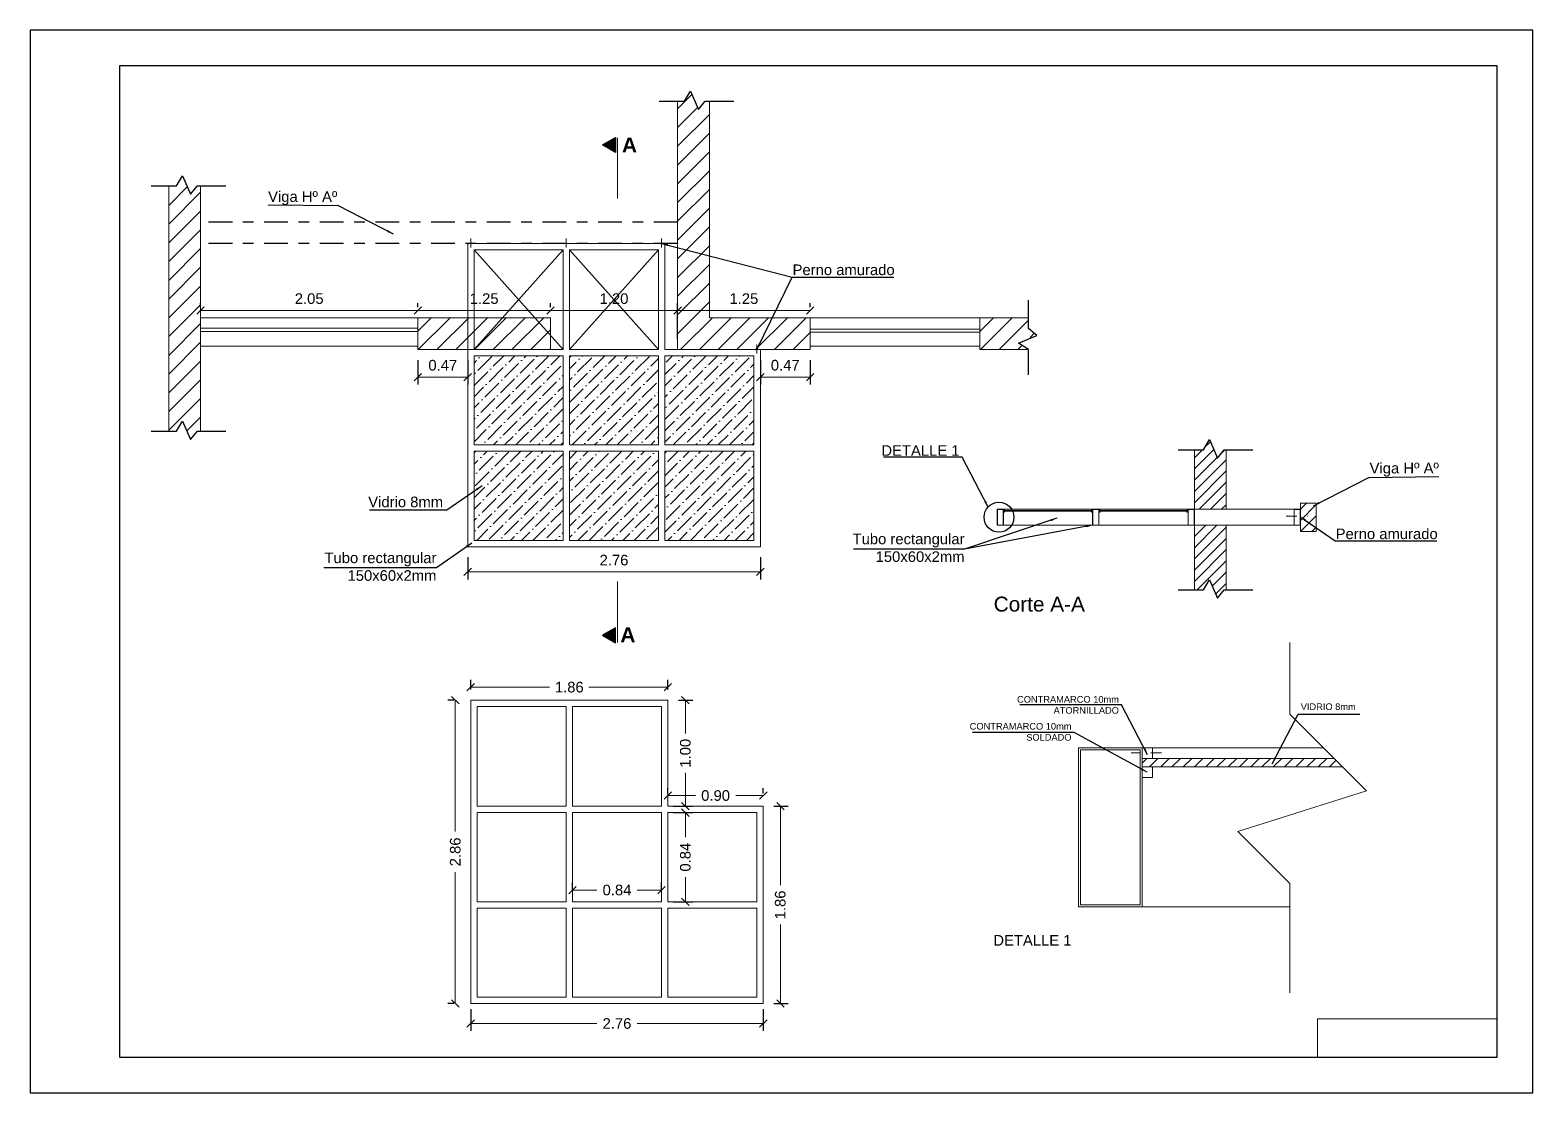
# Model space of a CAD drawing. Extents: x -135 to 36, y 31 to 104.
# Drawn here: x -13.99 to 0.18, y 30.61 to 40.64 of the extents above; entities that cross this region are included whole.
import ezdxf

# ---------------------------------------------------------------- set-up
doc = ezdxf.new("R2010")
doc.units = 0
doc.header["$MEASUREMENT"] = 0
doc.header["$PDMODE"] = 3
doc.linetypes.add('ACAD_ISO02W100', pattern=[15, 12, -3])
doc.linetypes.add('CENTER2', pattern=[1.125, 0.75, -0.125, 0.125, -0.125])
doc.layers.get('0').update_dxf_attribs({"linetype": 'CONTINUOUS'})
doc.layers.get('DEFPOINTS').update_dxf_attribs({"linetype": 'CONTINUOUS'})
for name, color, linetype, lineweight in [('.05', 4, 'CONTINUOUS', 5), ('.09', 252, 'CONTINUOUS', 5), ('.15', 210, 'CONTINUOUS', 9), ('0.30', 14, 'CONTINUOUS', 25), ('ABERTURAS', 12, 'CONTINUOUS', 9), ('Punteada', 134, 'ACAD_ISO02W100', 5), ('SDDIM', 1, 'CONTINUOUS', 5)]:
    doc.layers.add(name, color=color, linetype=linetype, lineweight=lineweight)
doc.layers.add('COTAS', color=12, linetype='CONTINUOUS')
doc.layers.add('EJES', color=161, linetype='CENTER2')
doc.styles.add('A', font='arial.ttf')
doc.styles.add('Anotativo', font='arial.ttf')
doc.dimstyles.new('COTA3', dxfattribs={"dimtxt": 0.1, "dimasz": 0.07, "dimexe": 0.07, "dimexo": 0.1, "dimgap": 0.06, "dimtad": 1, "dimzin": 0, "dimdsep": 46, "dimtxsty": 'A', "dimblk": 'OBLIQUE', "dimcen": 1.5, "dimclrd": 256, "dimclre": 256, "dimclrt": 6, "dimadec": 0, "dimazin": 0, "dimtfac": 1, "dimtix": 1, "dimtmove": 2, "dimatfit": 3, "dimldrblk": 'OBLIQUE', "dimfxl": 0, "dimtolj": 1, "dimtzin": 0, "dimlwd": 5, "dimarcsym": 0})
doc.dimstyles.new('ESTILO 1', dxfattribs={"dimscale": 0, "dimtxt": 4, "dimasz": 3, "dimexe": 1, "dimexo": 1, "dimgap": 1, "dimtad": 1, "dimdec": 0, "dimrnd": 0.01, "dimtxsty": 'Standard', "dimcen": 0, "dimclrt": 1, "dimazin": 2, "dimtm": 1e-09, "dimtfac": 0.5, "dimtdec": 0, "dimtmove": 0, "dimatfit": 3, "dimfxl": 0, "dimtolj": 2, "dimtzin": 0, "dimarcsym": 0})
picture_1 = doc.add_image_def('image1.png', size_in_pixel=(2031, 433))
pattern_1 = [(45, (38.98245, -12.05284), (-0.08838835, 0.08838835), [])]
pattern_2 = [(45, (61.777435, -16.23188), (-0.05303301, 0.05303301), [])]

# ---------------------------------------------------------------- blocks, each defined once
blk = doc.blocks.new('_Oblique')
at = {"color": 0, "linetype": 'ByBlock', "lineweight": -2}
blk.add_line((-0.5, -0.5), (0.5, 0.5), dxfattribs=at)
blk = doc.blocks.new('*D299')
at = {"layer": '.09', "lineweight": -2}
for p, q in [((-9.999, 34.318), (-10.054, 34.318)), ((-9.999, 31.458), (-10.054, 31.458))]:
    blk.add_line(p, q, dxfattribs=at)
at = {"layer": '.09', "lineweight": 5}
for p, q in [((-9.984, 34.318), (-9.984, 33.079)), ((-9.984, 31.458), (-9.984, 32.697))]:
    blk.add_line(p, q, dxfattribs=at)
at = {"layer": 'DEFPOINTS', "color": 0}
for p in [(-9.984, 34.318), (-9.899, 34.318), (-9.899, 31.458)]:
    blk.add_point(p, dxfattribs=at)
at = {"layer": '.09', "lineweight": 5, "xscale": 0.07, "yscale": 0.07, "zscale": 0.07}
for p, rotation in [((-9.984, 34.318), 90), ((-9.984, 31.458), 270)]:
    blk.add_blockref('_Oblique', p, dxfattribs=dict(at, rotation=rotation))
at = {"layer": '.09', "insert": (-9.984, 32.888), "char_height": 0.1, "attachment_point": 5, "rotation": 90, "style": 'A'}
blk.add_mtext('\\A1;2.86', dxfattribs=at)
blk = doc.blocks.new('*D300')
at = {"layer": '.09', "lineweight": -2}
for p, q in [((-6.979, 33.318), (-6.846, 33.318)), ((-6.979, 31.458), (-6.846, 31.458))]:
    blk.add_line(p, q, dxfattribs=at)
at = {"layer": '.09', "lineweight": 5}
for p, q in [((-6.916, 33.318), (-6.916, 32.573)), ((-6.916, 31.458), (-6.916, 32.203))]:
    blk.add_line(p, q, dxfattribs=at)
at = {"layer": 'DEFPOINTS', "color": 0}
for p in [(-7.079, 33.318), (-6.916, 33.318), (-7.079, 31.458)]:
    blk.add_point(p, dxfattribs=at)
at = {"layer": '.09', "lineweight": 5, "xscale": 0.07, "yscale": 0.07, "zscale": 0.07}
for p, rotation in [((-6.916, 33.318), 90), ((-6.916, 31.458), 270)]:
    blk.add_blockref('_Oblique', p, dxfattribs=dict(at, rotation=rotation))
at = {"layer": '.09', "insert": (-6.919, 32.388), "char_height": 0.1, "attachment_point": 5, "rotation": 90, "style": 'A'}
blk.add_mtext('\\A1;1.86', dxfattribs=at)
blk = doc.blocks.new('*D301')
at = {"layer": '.09', "lineweight": -2}
for p, q in [((-9.839, 31.404), (-9.839, 31.199)), ((-7.079, 31.404), (-7.079, 31.199))]:
    blk.add_line(p, q, dxfattribs=at)
at = {"layer": '.09', "lineweight": 5}
for p, q in [((-9.839, 31.269), (-8.65, 31.269)), ((-7.079, 31.269), (-8.268, 31.269))]:
    blk.add_line(p, q, dxfattribs=at)
at = {"layer": 'DEFPOINTS', "color": 0}
for p in [(-9.839, 31.504), (-7.079, 31.504), (-7.079, 31.269)]:
    blk.add_point(p, dxfattribs=at)
at = {"layer": '.09', "lineweight": 5, "xscale": 0.07, "yscale": 0.07, "zscale": 0.07, "rotation": 180}
blk.add_blockref('_Oblique', (-9.839, 31.269), dxfattribs=at)
at = {"layer": '.09', "lineweight": 5, "xscale": 0.07, "yscale": 0.07, "zscale": 0.07}
blk.add_blockref('_Oblique', (-7.079, 31.269), dxfattribs=at)
at = {"layer": '.09', "insert": (-8.459, 31.269), "char_height": 0.1, "attachment_point": 5, "style": 'A'}
blk.add_mtext('\\A1;2.76', dxfattribs=at)
blk = doc.blocks.new('*D302')
at = {"layer": '.09', "lineweight": -2}
for p, q in [((-8.879, 32.515), (-8.879, 32.598)), ((-8.039, 32.515), (-8.039, 32.598))]:
    blk.add_line(p, q, dxfattribs=at)
at = {"layer": '.09', "lineweight": 5}
for p, q in [((-8.879, 32.528), (-8.649, 32.528)), ((-8.039, 32.528), (-8.269, 32.528))]:
    blk.add_line(p, q, dxfattribs=at)
at = {"layer": 'DEFPOINTS', "color": 0}
for p in [(-8.039, 32.528), (-8.879, 32.415), (-8.039, 32.415)]:
    blk.add_point(p, dxfattribs=at)
at = {"layer": '.09', "lineweight": 5, "xscale": 0.07, "yscale": 0.07, "zscale": 0.07, "rotation": 180}
blk.add_blockref('_Oblique', (-8.879, 32.528), dxfattribs=at)
at = {"layer": '.09', "lineweight": 5, "xscale": 0.07, "yscale": 0.07, "zscale": 0.07}
blk.add_blockref('_Oblique', (-8.039, 32.528), dxfattribs=at)
at = {"layer": '.09', "insert": (-8.459, 32.528), "char_height": 0.1, "attachment_point": 5, "style": 'A'}
blk.add_mtext('\\A1;0.84', dxfattribs=at)
blk = doc.blocks.new('*D304')
at = {"layer": '.09', "lineweight": -2}
for p, q in [((-9.839, 34.418), (-9.839, 34.511)), ((-7.979, 34.418), (-7.979, 34.511))]:
    blk.add_line(p, q, dxfattribs=at)
at = {"layer": '.09', "lineweight": 5}
for p, q in [((-9.839, 34.441), (-9.094, 34.441)), ((-7.979, 34.441), (-8.724, 34.441))]:
    blk.add_line(p, q, dxfattribs=at)
at = {"layer": 'DEFPOINTS', "color": 0}
for p in [(-9.839, 34.318), (-7.979, 34.441), (-7.979, 34.318)]:
    blk.add_point(p, dxfattribs=at)
at = {"layer": '.09', "lineweight": 5, "xscale": 0.07, "yscale": 0.07, "zscale": 0.07, "rotation": 180}
blk.add_blockref('_Oblique', (-9.839, 34.441), dxfattribs=at)
at = {"layer": '.09', "lineweight": 5, "xscale": 0.07, "yscale": 0.07, "zscale": 0.07}
blk.add_blockref('_Oblique', (-7.979, 34.441), dxfattribs=at)
at = {"layer": '.09', "insert": (-8.909, 34.441), "char_height": 0.1, "attachment_point": 5, "style": 'A'}
blk.add_mtext('\\A1;1.86', dxfattribs=at)
blk = doc.blocks.new('*D306')
at = {"layer": '.09', "lineweight": -2}
for p, q in [((-7.979, 33.437), (-7.979, 33.489)), ((-7.079, 33.437), (-7.079, 33.489))]:
    blk.add_line(p, q, dxfattribs=at)
at = {"layer": '.09', "lineweight": 5}
for p, q in [((-7.979, 33.419), (-7.719, 33.419)), ((-7.079, 33.419), (-7.339, 33.419))]:
    blk.add_line(p, q, dxfattribs=at)
at = {"layer": 'DEFPOINTS', "color": 0}
for p in [(-7.979, 33.337), (-7.079, 33.419), (-7.079, 33.337)]:
    blk.add_point(p, dxfattribs=at)
at = {"layer": '.09', "lineweight": 5, "xscale": 0.07, "yscale": 0.07, "zscale": 0.07, "rotation": 180}
blk.add_blockref('_Oblique', (-7.979, 33.419), dxfattribs=at)
at = {"layer": '.09', "lineweight": 5, "xscale": 0.07, "yscale": 0.07, "zscale": 0.07}
blk.add_blockref('_Oblique', (-7.079, 33.419), dxfattribs=at)
at = {"layer": '.09', "insert": (-7.529, 33.419), "char_height": 0.1, "attachment_point": 5, "style": 'A'}
blk.add_mtext('\\A1;0.90', dxfattribs=at)
blk = doc.blocks.new('*D307')
at = {"layer": '.09', "lineweight": -2}
for p, q in [((-7.929, 33.258), (-7.744, 33.258)), ((-7.929, 32.418), (-7.744, 32.418))]:
    blk.add_line(p, q, dxfattribs=at)
at = {"layer": '.09', "lineweight": 5}
for p, q in [((-7.814, 33.258), (-7.814, 33.028)), ((-7.814, 32.418), (-7.814, 32.648))]:
    blk.add_line(p, q, dxfattribs=at)
at = {"layer": 'DEFPOINTS', "color": 0}
for p in [(-8.029, 33.258), (-7.814, 33.258), (-8.029, 32.418)]:
    blk.add_point(p, dxfattribs=at)
at = {"layer": '.09', "lineweight": 5, "xscale": 0.07, "yscale": 0.07, "zscale": 0.07}
for p, rotation in [((-7.814, 33.258), 90), ((-7.814, 32.418), 270)]:
    blk.add_blockref('_Oblique', p, dxfattribs=dict(at, rotation=rotation))
at = {"layer": '.09', "color": 6, "insert": (-7.814, 32.838), "char_height": 0.1, "attachment_point": 5, "rotation": 90, "style": 'A'}
blk.add_mtext('\\A1;{\\C256;0.84}', dxfattribs=at)
blk = doc.blocks.new('*D310')
at = {"layer": '.09', "lineweight": -2}
for p, q in [((-7.879, 34.318), (-7.744, 34.318)), ((-7.929, 33.318), (-7.744, 33.318))]:
    blk.add_line(p, q, dxfattribs=at)
at = {"layer": '.09', "lineweight": 5}
for p, q in [((-7.814, 34.318), (-7.814, 34.003)), ((-7.814, 33.318), (-7.814, 33.633))]:
    blk.add_line(p, q, dxfattribs=at)
at = {"layer": 'DEFPOINTS', "color": 0}
for p in [(-7.979, 34.318), (-8.029, 33.318), (-7.814, 33.318)]:
    blk.add_point(p, dxfattribs=at)
at = {"layer": '.09', "lineweight": 5, "xscale": 0.07, "yscale": 0.07, "zscale": 0.07}
for p, rotation in [((-7.814, 34.318), 90), ((-7.814, 33.318), 270)]:
    blk.add_blockref('_Oblique', p, dxfattribs=dict(at, rotation=rotation))
at = {"layer": '.09', "insert": (-7.814, 33.818), "char_height": 0.1, "attachment_point": 5, "rotation": 90, "style": 'A'}
blk.add_mtext('\\A1;1.00', dxfattribs=at)
blk = doc.blocks.new('alero')
h = blk.add_hatch()
h.set_pattern_fill('ANSI36', color=152, scale=0.6)
h.paths.add_polyline_path([(-48.585, 44.864), (-49.425, 44.864), (-49.425, 44.024), (-48.585, 44.024)])
h = blk.add_hatch()
h.set_pattern_fill('ANSI36', color=3, scale=0.6)
h.paths.add_polyline_path([(-47.685, 44.864), (-48.525, 44.864), (-48.525, 44.024), (-47.685, 44.024)])
h = blk.add_hatch()
h.set_pattern_fill('ANSI36', color=5, scale=0.6)
h.paths.add_polyline_path([(-46.785, 44.864), (-47.625, 44.864), (-47.625, 44.024), (-46.785, 44.024)])
h = blk.add_hatch()
h.set_pattern_fill('ANSI36', color=1, scale=0.6)
h.paths.add_polyline_path([(-48.585, 43.964), (-49.425, 43.964), (-49.425, 43.124), (-48.585, 43.124)])
h = blk.add_hatch()
h.set_pattern_fill('ANSI36', color=2, scale=0.6)
h.paths.add_polyline_path([(-47.685, 43.964), (-48.525, 43.964), (-48.525, 43.124), (-47.685, 43.124)])
h = blk.add_hatch()
h.set_pattern_fill('ANSI36', color=217, scale=0.6)
h.paths.add_polyline_path([(-46.785, 43.964), (-47.625, 43.964), (-47.625, 43.124), (-46.785, 43.124)])
at = {"lineweight": 13}
for p, q in [((-49.425, 45.864), (-48.585, 44.924)), ((-49.425, 44.924), (-48.585, 45.864)), ((-48.525, 45.864), (-47.685, 44.924)), ((-48.525, 44.924), (-47.685, 45.864))]:
    blk.add_line(p, q, dxfattribs=at)
at = {"layer": 'ABERTURAS'}
for p, q in [((-49.485, 45.924), (-49.485, 43.064)), ((-47.625, 45.924), (-49.485, 45.924)), ((-49.425, 45.864), (-49.425, 44.924)), ((-48.585, 45.864), (-49.425, 45.864)), ((-48.585, 44.924), (-48.585, 45.864)), ((-48.525, 44.924), (-48.525, 45.864)), ((-47.685, 45.864), (-48.525, 45.864)), ((-47.685, 44.924), (-47.685, 45.864)), ((-47.625, 44.924), (-47.625, 45.924)), ((-49.425, 44.924), (-48.585, 44.924)), ((-49.425, 44.864), (-48.585, 44.864)), ((-49.425, 44.864), (-49.425, 44.024)), ((-48.585, 44.024), (-48.585, 44.864)), ((-48.525, 44.924), (-47.685, 44.924)), ((-48.525, 44.864), (-47.685, 44.864)), ((-48.525, 44.024), (-48.525, 44.864)), ((-47.685, 44.024), (-47.685, 44.864)), ((-47.625, 44.924), (-46.725, 44.924)), ((-47.625, 44.864), (-46.785, 44.864)), ((-47.625, 44.024), (-47.625, 44.864)), ((-46.785, 44.864), (-46.785, 44.024)), ((-46.725, 44.924), (-46.725, 43.064)), ((-49.425, 44.024), (-48.585, 44.024)), ((-49.425, 43.964), (-49.425, 43.124)), ((-49.425, 43.964), (-48.585, 43.964)), ((-48.585, 43.124), (-48.585, 43.964)), ((-48.525, 44.024), (-47.685, 44.024)), ((-48.525, 43.964), (-47.685, 43.964)), ((-48.525, 43.124), (-48.525, 43.964)), ((-47.685, 43.124), (-47.685, 43.964)), ((-47.625, 44.024), (-46.785, 44.024)), ((-47.625, 43.964), (-46.785, 43.964)), ((-47.625, 43.124), (-47.625, 43.964)), ((-46.785, 43.964), (-46.785, 43.124)), ((-49.425, 43.124), (-48.585, 43.124)), ((-48.525, 43.124), (-47.685, 43.124)), ((-47.625, 43.124), (-46.785, 43.124)), ((-49.485, 43.064), (-46.725, 43.064))]:
    blk.add_line(p, q, dxfattribs=at)
blk = doc.blocks.new('marco a3')
at = {"layer": 'COTAS', "color": 18, "lineweight": 30}
for p, q in [((-60.305, 56.936), (-76.055, 56.936)), ((-76.055, 56.936), (-76.055, 45.798)), ((-60.305, 45.798), (-60.305, 56.936)), ((-60.68, 56.561), (-75.117, 56.561)), ((-75.117, 56.561), (-75.117, 46.173)), ((-60.68, 46.173), (-60.68, 56.561)), ((-75.117, 46.173), (-60.68, 46.173)), ((-76.055, 45.798), (-60.305, 45.798))]:
    blk.add_line(p, q, dxfattribs=at)
at = {"color": 7}
image = blk.add_image(picture_1, insert=(-62.564, 46.173), size_in_units=(1.884, 0.402), dxfattribs=at)
image.dxf.flags = 7
blk = doc.blocks.new('tubo 60x100')
at = {"layer": 'ABERTURAS'}
for p, q in [((-29.0691, 51.9576), (-29.1291, 51.9576)), ((-29.1291, 51.9576), (-29.1291, 51.8076)), ((-29.1271, 51.9556), (-29.1271, 51.8096)), ((-29.0711, 51.9556), (-29.1271, 51.9556)), ((-29.0711, 51.8096), (-29.0711, 51.9556)), ((-29.0691, 51.8076), (-29.0691, 51.9576)), ((-29.0691, 51.8076), (-29.1291, 51.8076)), ((-29.0711, 51.8096), (-29.1271, 51.8096))]:
    blk.add_line(p, q, dxfattribs=at)
blk = doc.blocks.new('*D361')
at = {"layer": '.09', "lineweight": -2}
for p, q in [((-12.387, 38.026), (-12.387, 38.064)), ((-10.337, 38.026), (-10.337, 38.064))]:
    blk.add_line(p, q, dxfattribs=at)
at = {"layer": '.09', "lineweight": 5}
blk.add_line((-10.337, 37.994), (-12.387, 37.994), dxfattribs=at)
at = {"layer": 'DEFPOINTS', "color": 0}
for p in [(-12.387, 37.994), (-12.387, 37.926), (-10.337, 37.926)]:
    blk.add_point(p, dxfattribs=at)
at = {"layer": '.09', "lineweight": 5, "xscale": 0.07, "yscale": 0.07, "zscale": 0.07, "rotation": 180}
blk.add_blockref('_Oblique', (-12.387, 37.994), dxfattribs=at)
at = {"layer": '.09', "lineweight": 5, "xscale": 0.07, "yscale": 0.07, "zscale": 0.07}
blk.add_blockref('_Oblique', (-10.337, 37.994), dxfattribs=at)
at = {"layer": '.09', "insert": (-11.362, 38.105), "char_height": 0.1, "attachment_point": 5, "style": 'A'}
blk.add_mtext('\\A1;2.05', dxfattribs=at)
blk = doc.blocks.new('*D362')
at = {"layer": '.09', "lineweight": -2}
for p, q in [((-10.337, 38.026), (-10.337, 38.064)), ((-9.087, 38.026), (-9.087, 38.064))]:
    blk.add_line(p, q, dxfattribs=at)
at = {"layer": '.09', "lineweight": 5}
blk.add_line((-10.337, 37.994), (-9.087, 37.994), dxfattribs=at)
at = {"layer": 'DEFPOINTS', "color": 0}
for p in [(-9.087, 37.994), (-10.337, 37.926), (-9.087, 37.926)]:
    blk.add_point(p, dxfattribs=at)
at = {"layer": '.09', "lineweight": 5, "xscale": 0.07, "yscale": 0.07, "zscale": 0.07, "rotation": 180}
blk.add_blockref('_Oblique', (-10.337, 37.994), dxfattribs=at)
at = {"layer": '.09', "lineweight": 5, "xscale": 0.07, "yscale": 0.07, "zscale": 0.07}
blk.add_blockref('_Oblique', (-9.087, 37.994), dxfattribs=at)
at = {"layer": '.09', "insert": (-9.712, 38.105), "char_height": 0.1, "attachment_point": 5, "style": 'A'}
blk.add_mtext('\\A1;1.25', dxfattribs=at)
blk = doc.blocks.new('*D363')
at = {"layer": '.09', "lineweight": -2}
for p, q in [((-10.337, 37.526), (-10.337, 37.296)), ((-9.867, 37.526), (-9.867, 37.296))]:
    blk.add_line(p, q, dxfattribs=at)
at = {"layer": '.09', "lineweight": 5}
blk.add_line((-10.337, 37.366), (-9.867, 37.366), dxfattribs=at)
at = {"layer": 'DEFPOINTS', "color": 0}
for p in [(-10.337, 37.626), (-9.867, 37.626), (-9.867, 37.366)]:
    blk.add_point(p, dxfattribs=at)
at = {"layer": '.09', "lineweight": 5, "xscale": 0.07, "yscale": 0.07, "zscale": 0.07, "rotation": 180}
blk.add_blockref('_Oblique', (-10.337, 37.366), dxfattribs=at)
at = {"layer": '.09', "lineweight": 5, "xscale": 0.07, "yscale": 0.07, "zscale": 0.07}
blk.add_blockref('_Oblique', (-9.867, 37.366), dxfattribs=at)
at = {"layer": '.09', "insert": (-10.102, 37.477), "char_height": 0.1, "attachment_point": 5, "style": 'A'}
blk.add_mtext('\\A1;0.47', dxfattribs=at)
blk = doc.blocks.new('*D364')
at = {"layer": '.09', "lineweight": -2}
for p, q in [((-7.107, 37.526), (-7.107, 37.296)), ((-6.637, 37.526), (-6.637, 37.296))]:
    blk.add_line(p, q, dxfattribs=at)
at = {"layer": '.09', "lineweight": 5}
blk.add_line((-7.107, 37.366), (-6.637, 37.366), dxfattribs=at)
at = {"layer": 'DEFPOINTS', "color": 0}
for p in [(-7.107, 37.626), (-6.637, 37.626), (-6.637, 37.366)]:
    blk.add_point(p, dxfattribs=at)
at = {"layer": '.09', "lineweight": 5, "xscale": 0.07, "yscale": 0.07, "zscale": 0.07, "rotation": 180}
blk.add_blockref('_Oblique', (-7.107, 37.366), dxfattribs=at)
at = {"layer": '.09', "lineweight": 5, "xscale": 0.07, "yscale": 0.07, "zscale": 0.07}
blk.add_blockref('_Oblique', (-6.637, 37.366), dxfattribs=at)
at = {"layer": '.09', "insert": (-6.872, 37.477), "char_height": 0.1, "attachment_point": 5, "style": 'A'}
blk.add_mtext('\\A1;0.47', dxfattribs=at)
blk = doc.blocks.new('*D366')
at = {"layer": '.09', "lineweight": -2}
for p, q in [((-9.087, 38.026), (-9.087, 38.064)), ((-7.887, 38.026), (-7.887, 38.064))]:
    blk.add_line(p, q, dxfattribs=at)
at = {"layer": '.09', "lineweight": 5}
blk.add_line((-9.087, 37.994), (-7.887, 37.994), dxfattribs=at)
at = {"layer": 'DEFPOINTS', "color": 0}
for p in [(-7.887, 37.994), (-9.087, 37.926), (-7.887, 37.926)]:
    blk.add_point(p, dxfattribs=at)
at = {"layer": '.09', "lineweight": 5, "xscale": 0.07, "yscale": 0.07, "zscale": 0.07, "rotation": 180}
blk.add_blockref('_Oblique', (-9.087, 37.994), dxfattribs=at)
at = {"layer": '.09', "lineweight": 5, "xscale": 0.07, "yscale": 0.07, "zscale": 0.07}
blk.add_blockref('_Oblique', (-7.887, 37.994), dxfattribs=at)
at = {"layer": '.09', "insert": (-8.487, 38.105), "char_height": 0.1, "attachment_point": 5, "style": 'A'}
blk.add_mtext('\\A1;1.20', dxfattribs=at)
blk = doc.blocks.new('*D367')
at = {"layer": '.09', "lineweight": -2}
for p, q in [((-7.887, 37.726), (-7.887, 38.064)), ((-6.637, 38.026), (-6.637, 38.064))]:
    blk.add_line(p, q, dxfattribs=at)
at = {"layer": '.09', "lineweight": 5}
blk.add_line((-6.637, 37.994), (-7.887, 37.994), dxfattribs=at)
at = {"layer": 'DEFPOINTS', "color": 0}
for p in [(-7.887, 37.994), (-6.637, 37.926), (-7.887, 37.626)]:
    blk.add_point(p, dxfattribs=at)
at = {"layer": '.09', "lineweight": 5, "xscale": 0.07, "yscale": 0.07, "zscale": 0.07, "rotation": 180}
blk.add_blockref('_Oblique', (-7.887, 37.994), dxfattribs=at)
at = {"layer": '.09', "lineweight": 5, "xscale": 0.07, "yscale": 0.07, "zscale": 0.07}
blk.add_blockref('_Oblique', (-6.637, 37.994), dxfattribs=at)
at = {"layer": '.09', "insert": (-7.262, 38.105), "char_height": 0.1, "attachment_point": 5, "style": 'A'}
blk.add_mtext('\\A1;1.25', dxfattribs=at)
blk = doc.blocks.new('*D368')
at = {"layer": '.09', "lineweight": -2}
for p, q in [((-9.867, 35.666), (-9.867, 35.458)), ((-7.107, 35.666), (-7.107, 35.458))]:
    blk.add_line(p, q, dxfattribs=at)
at = {"layer": '.09', "lineweight": 5}
blk.add_line((-9.867, 35.528), (-7.107, 35.528), dxfattribs=at)
at = {"layer": 'DEFPOINTS', "color": 0}
for p in [(-9.867, 35.766), (-7.107, 35.766), (-7.107, 35.528)]:
    blk.add_point(p, dxfattribs=at)
at = {"layer": '.09', "lineweight": 5, "xscale": 0.07, "yscale": 0.07, "zscale": 0.07, "rotation": 180}
blk.add_blockref('_Oblique', (-9.867, 35.528), dxfattribs=at)
at = {"layer": '.09', "lineweight": 5, "xscale": 0.07, "yscale": 0.07, "zscale": 0.07}
blk.add_blockref('_Oblique', (-7.107, 35.528), dxfattribs=at)
at = {"layer": '.09', "insert": (-8.487, 35.639), "char_height": 0.1, "attachment_point": 5, "style": 'A'}
blk.add_mtext('\\A1;2.76', dxfattribs=at)

msp = doc.modelspace()

# ---------------------------------------------------------------- hatches: boundary and pattern name
at = {"layer": '.05'}
h = msp.add_hatch(dxfattribs=at)
h.set_pattern_fill('ANSI31', color=252, scale=0.6)
h.set_pattern_definition(pattern_2)
h.paths.add_polyline_path([(-2.713, 35.969), (-3.013, 35.969), (-3.013, 35.358), (-2.928, 35.358), (-2.87, 35.453), (-2.796, 35.28), (-2.731, 35.358), (-2.713, 35.358)])
h.paths.add_polyline_path([(-2.713, 36.681), (-2.731, 36.681), (-2.796, 36.602), (-2.87, 36.776), (-2.928, 36.681), (-3.013, 36.681), (-3.013, 36.119), (-2.713, 36.119)])
at = {"layer": '.09'}
h = msp.add_hatch(dxfattribs=at)
h.set_pattern_fill('ANSI31', color=256)
h.set_pattern_definition(pattern_1)
h.paths.add_polyline_path([(-12.387, 39.169), (-12.417, 39.169), (-12.482, 39.091), (-12.556, 39.264), (-12.613, 39.169), (-12.687, 39.169), (-12.687, 36.856), (-12.613, 36.856), (-12.556, 36.951), (-12.482, 36.777), (-12.417, 36.856), (-12.387, 36.856)])
h.paths.add_polyline_path([(-9.087, 37.726), (-9.087, 37.926), (-10.337, 37.926), (-10.337, 37.626), (-9.087, 37.626)])
h.paths.add_polyline_path([(-7.587, 39.968), (-7.626, 39.968), (-7.691, 39.889), (-7.765, 40.063), (-7.823, 39.968), (-7.887, 39.968), (-7.887, 37.926), (-7.887, 37.626), (-6.637, 37.626), (-6.637, 37.926), (-7.587, 37.926)])
h = msp.add_hatch(dxfattribs=at)
h.set_pattern_fill('ANSI31', color=256)
h.set_pattern_definition(pattern_1)
h.paths.add_polyline_path([(-4.506, 37.764), (-4.577, 37.823), (-4.577, 37.926), (-5.037, 37.926), (-5.037, 37.626), (-4.577, 37.626), (-4.577, 37.635), (-4.672, 37.693)])
h = msp.add_hatch(color=18)
h.dxf.hatch_style = 1
h.paths.add_polyline_path([(-8.596, 39.555), (-8.474, 39.625), (-8.474, 39.485)])
h = msp.add_hatch(color=18)
h.dxf.hatch_style = 1
h.paths.add_polyline_path([(-8.596, 34.931), (-8.474, 34.861), (-8.474, 35.001)])
at = {"layer": 'ABERTURAS'}
h = msp.add_hatch(dxfattribs=at)
h.set_pattern_fill('ANSI31', color=256, scale=0.6)
h.set_pattern_definition(pattern_2)
h.paths.add_polyline_path([(-1.863, 36.18), (-2.013, 36.18), (-2.013, 35.91), (-1.863, 35.91)])
h = msp.add_hatch(dxfattribs=at)
h.set_pattern_fill('ANSI31', color=256, scale=0.6)
h.set_pattern_definition([(45, (61.777435, -15.85961), (-0.05303301, 0.05303301), [])])
h.paths.add_polyline_path([(-3.507, 33.77), (-3.507, 33.69), (-3.407, 33.69), (-1.613, 33.69), (-1.693, 33.77)])

# ---------------------------------------------------------------- linework, layer by layer
at = {"layer": '.05', "color": 252}
for p, q in [((-2.073, 36.119), (-3.013, 36.119)), ((-2.073, 35.969), (-3.013, 35.969)), ((-3.013, 35.969), (-3.013, 35.358)), ((-2.713, 35.969), (-2.713, 35.358))]:
    msp.add_line(p, q, dxfattribs=at)
at = {"layer": '.09'}
for p, q in [((-7.887, 37.926), (-7.887, 39.968)), ((-7.587, 37.926), (-7.587, 39.968)), ((-12.687, 36.856), (-12.687, 39.169)), ((-12.387, 36.856), (-12.387, 39.169)), ((-12.387, 37.926), (-10.337, 37.926)), ((-9.087, 37.926), (-10.337, 37.926)), ((-10.337, 37.626), (-10.337, 37.926)), ((-9.087, 37.626), (-9.087, 37.926)), ((-7.887, 37.926), (-7.887, 37.626)), ((-7.587, 37.926), (-6.637, 37.926)), ((-6.637, 37.926), (-6.637, 37.626)), ((-6.637, 37.926), (-5.137, 37.926)), ((-5.137, 37.926), (-4.577, 37.926)), ((-5.037, 37.926), (-5.037, 37.626)), ((-12.387, 37.827), (-10.337, 37.827)), ((-12.387, 37.797), (-10.337, 37.797)), ((-6.637, 37.818), (-5.037, 37.818)), ((-6.637, 37.788), (-5.037, 37.788)), ((-10.337, 37.656), (-12.387, 37.656)), ((-9.087, 37.626), (-10.337, 37.626)), ((-6.637, 37.626), (-7.887, 37.626)), ((-6.637, 37.656), (-5.037, 37.656)), ((-5.037, 37.626), (-4.577, 37.626)), ((-3.013, 36.119), (-3.013, 36.681)), ((-2.713, 36.119), (-2.713, 36.681)), ((-3.983, 36.119), (-4.803, 36.119)), ((-3.083, 36.119), (-3.903, 36.119)), ((-2.013, 36.119), (-2.013, 35.91)), ((-3.973, 35.969), (-4.813, 35.969)), ((-3.073, 35.969), (-3.913, 35.969)), ((-1.793, 33.87), (-3.407, 33.87)), ((-2.112, 32.37), (-3.507, 32.37))]:
    msp.add_line(p, q, dxfattribs=at)
at = {"color": 18}
for points in [[(-8.596, 39.555), (-8.474, 39.625), (-8.474, 39.485)], [(-8.596, 34.931), (-8.474, 34.861), (-8.474, 35.001)]]:
    msp.add_lwpolyline(points, close=True, dxfattribs=at)
at = {"color": 18, "const_width": 0.01}
for points in [[(-8.454, 39.625), (-8.454, 39.049)], [(-8.454, 34.861), (-8.454, 35.438)]]:
    msp.add_lwpolyline(points, dxfattribs=at)
at = {"layer": '0.30', "color": 18}
for p, q in [((-7.823, 39.968), (-7.765, 40.063)), ((-7.765, 40.063), (-7.691, 39.889)), ((-8.062, 39.968), (-7.823, 39.968)), ((-7.691, 39.889), (-7.626, 39.968)), ((-7.626, 39.968), (-7.357, 39.968)), ((-12.853, 39.169), (-12.613, 39.169)), ((-12.613, 39.169), (-12.556, 39.264)), ((-12.556, 39.264), (-12.482, 39.091)), ((-12.482, 39.091), (-12.417, 39.169)), ((-12.417, 39.169), (-12.147, 39.169)), ((-4.577, 37.823), (-4.577, 38.092)), ((-4.672, 37.684), (-4.499, 37.758)), ((-4.499, 37.758), (-4.577, 37.823)), ((-4.577, 37.626), (-4.672, 37.684)), ((-4.577, 37.387), (-4.577, 37.626)), ((-12.853, 36.856), (-12.613, 36.856)), ((-12.613, 36.856), (-12.556, 36.951)), ((-12.556, 36.951), (-12.482, 36.777)), ((-12.482, 36.777), (-12.417, 36.856)), ((-12.417, 36.856), (-12.147, 36.856)), ((-2.928, 36.681), (-2.87, 36.776)), ((-2.87, 36.776), (-2.796, 36.602)), ((-3.167, 36.681), (-2.928, 36.681)), ((-2.796, 36.602), (-2.731, 36.681)), ((-2.731, 36.681), (-2.461, 36.681)), ((-2.928, 35.358), (-2.87, 35.453)), ((-2.87, 35.453), (-2.796, 35.28)), ((-3.167, 35.358), (-2.928, 35.358)), ((-2.796, 35.28), (-2.731, 35.358)), ((-2.731, 35.358), (-2.461, 35.358))]:
    msp.add_line(p, q, dxfattribs=at)
at = {"layer": 'ABERTURAS'}
for p, q in [((-2.013, 36.178), (-2.013, 35.91)), ((-1.863, 36.178), (-2.013, 36.178)), ((-1.863, 35.91), (-1.863, 36.178)), ((-4.873, 35.969), (-4.873, 36.119)), ((-4.813, 36.119), (-4.813, 35.969)), ((-4.813, 36.119), (-4.803, 36.119)), ((-4.803, 36.109), (-4.813, 36.109)), ((-4.813, 36.109), (-3.973, 36.109)), ((-4.813, 36.101), (-3.973, 36.101)), ((-4.813, 36.101), (-4.803, 36.101)), ((-4.803, 36.091), (-4.813, 36.091)), ((-4.803, 36.119), (-4.803, 36.109)), ((-4.803, 36.101), (-4.803, 36.091)), ((-3.973, 36.119), (-3.983, 36.119)), ((-3.983, 36.119), (-3.983, 36.109)), ((-3.983, 36.101), (-3.983, 36.091)), ((-3.983, 36.091), (-3.973, 36.091)), ((-3.963, 36.119), (-3.973, 36.119)), ((-3.973, 36.119), (-3.973, 36.109)), ((-3.973, 36.101), (-3.973, 36.091)), ((-3.913, 36.119), (-3.913, 35.969)), ((-3.913, 36.119), (-3.903, 36.119)), ((-3.903, 36.109), (-3.913, 36.109)), ((-3.913, 36.109), (-3.073, 36.109)), ((-3.913, 36.101), (-3.073, 36.101)), ((-3.913, 36.101), (-3.903, 36.101)), ((-3.903, 36.091), (-3.913, 36.091)), ((-3.903, 36.119), (-3.903, 36.109)), ((-3.903, 36.101), (-3.903, 36.091)), ((-3.073, 36.119), (-3.083, 36.119)), ((-3.083, 36.119), (-3.083, 36.109)), ((-3.083, 36.101), (-3.083, 36.091)), ((-3.083, 36.091), (-3.073, 36.091)), ((-3.013, 36.119), (-3.013, 35.969)), ((-3.013, 36.119), (-3.013, 35.969)), ((-2.013, 36.119), (-2.013, 35.91)), ((-2.013, 35.91), (-1.863, 35.91)), ((-9.839, 34.318), (-9.839, 31.458)), ((-7.979, 34.318), (-9.839, 34.318)), ((-7.979, 33.318), (-7.979, 34.318)), ((-9.779, 34.258), (-9.779, 33.318)), ((-8.939, 34.258), (-9.779, 34.258)), ((-8.939, 33.318), (-8.939, 34.258)), ((-8.879, 33.318), (-8.879, 34.258)), ((-8.039, 34.258), (-8.879, 34.258)), ((-8.039, 33.318), (-8.039, 34.258)), ((-4.107, 32.37), (-4.107, 33.87)), ((-3.507, 33.87), (-3.507, 32.37)), ((-3.507, 33.87), (-3.407, 33.87)), ((-3.407, 33.77), (-3.507, 33.77)), ((-3.507, 33.77), (-1.693, 33.77)), ((-3.407, 33.87), (-3.407, 33.77)), ((-3.507, 33.69), (-1.613, 33.69)), ((-3.507, 33.69), (-3.407, 33.69)), ((-3.407, 33.69), (-3.407, 33.59)), ((-3.407, 33.59), (-3.507, 33.59)), ((-9.779, 33.318), (-8.939, 33.318)), ((-8.879, 33.318), (-8.039, 33.318)), ((-7.979, 33.318), (-7.079, 33.318)), ((-7.079, 33.318), (-7.079, 31.458)), ((-9.779, 33.258), (-8.939, 33.258)), ((-9.779, 33.258), (-9.779, 32.418)), ((-8.939, 32.418), (-8.939, 33.258)), ((-8.879, 33.258), (-8.039, 33.258)), ((-8.879, 32.418), (-8.879, 33.258)), ((-8.039, 32.418), (-8.039, 33.258)), ((-7.979, 33.258), (-7.139, 33.258)), ((-7.979, 32.418), (-7.979, 33.258)), ((-7.139, 33.258), (-7.139, 32.418)), ((-9.779, 32.418), (-8.939, 32.418)), ((-9.779, 32.358), (-9.779, 31.518)), ((-9.779, 32.358), (-8.939, 32.358)), ((-8.939, 31.518), (-8.939, 32.358)), ((-8.879, 32.418), (-8.039, 32.418)), ((-8.879, 32.358), (-8.039, 32.358)), ((-8.879, 31.518), (-8.879, 32.358)), ((-8.039, 31.518), (-8.039, 32.358)), ((-7.979, 32.418), (-7.139, 32.418)), ((-7.979, 32.358), (-7.139, 32.358)), ((-7.979, 31.518), (-7.979, 32.358)), ((-7.139, 32.358), (-7.139, 31.518)), ((-9.779, 31.518), (-8.939, 31.518)), ((-8.879, 31.518), (-8.039, 31.518)), ((-7.979, 31.518), (-7.139, 31.518)), ((-9.839, 31.458), (-7.079, 31.458))]:
    msp.add_line(p, q, dxfattribs=at)
at = {"layer": 'ABERTURAS', "color": 18}
for p, q in [((-2.112, 34.188), (-2.112, 34.862)), ((-1.389, 33.465), (-2.112, 34.188)), ((-2.603, 33.081), (-1.389, 33.465)), ((-2.112, 32.589), (-2.603, 33.081)), ((-2.112, 31.559), (-2.112, 32.589))]:
    msp.add_line(p, q, dxfattribs=at)
at = {"layer": 'COTAS'}
msp.add_circle((-4.856, 36.044), 0.141, dxfattribs=at)
at = {"layer": 'EJES', "ltscale": 0.3}
for p, q in [((-7.887, 38.826), (-12.387, 38.826)), ((-7.887, 38.626), (-12.387, 38.626))]:
    msp.add_line(p, q, dxfattribs=at)
at = {"layer": 'Punteada', "ltscale": 0.001}
for p, q in [((-9.838, 38.588), (-9.838, 38.672)), ((-8.938, 38.588), (-8.938, 38.672)), ((-8.038, 38.588), (-8.038, 38.672)), ((-7.139, 37.588), (-7.139, 37.672))]:
    msp.add_line(p, q, dxfattribs=at)
at = {"layer": 'Punteada', "ltscale": 0.005}
for p, q in [((-2.147, 36.055), (-1.942, 36.055)), ((-3.324, 33.822), (-3.609, 33.822))]:
    msp.add_line(p, q, dxfattribs=at)

# ---------------------------------------------------------------- block references
at = {"layer": 'ABERTURAS'}
for name, p, xscale, yscale, zscale in [('marco a3', (54.455, -10.604), 0.9, 0.9, 0.9), ('tubo 60x100', (287.185, -485.706), 10.00000000003071, 10.00000000003071, 10.00000000003071)]:
    msp.add_blockref(name, p, dxfattribs=dict(at, xscale=xscale, yscale=yscale, zscale=zscale))
for name, p in [('alero', (39.618, -7.298)), ('tubo 60x100', (24.256, -15.839)), ('tubo 60x100', (25.156, -15.839)), ('tubo 60x100', (26.056, -15.839)), ('tubo 60x100', (27.056, -15.839))]:
    msp.add_blockref(name, p, dxfattribs=at)

# ---------------------------------------------------------------- texts
at = {"layer": '.15', "color": 18, "char_height": 0.1, "style": 'A'}
for s, insert, attachment_point in [('Viga Hº Aº', (-11.75, 38.988), 7), ('Perno amurado', (-5.84, 38.326), 9), ('DETALLE 1', (-5.228, 36.623), 9), ('Viga Hº Aº', (-0.707, 36.427), 9), ('Vidrio 8mm', (-10.099, 36.137), 9), ('Tubo rectangular \\P150x60x2mm', (-5.181, 35.621), 9), ('Perno amurado', (-0.718, 35.836), 9), ('Tubo rectangular \\P150x60x2mm', (-10.162, 35.443), 9), ('DETALLE 1', (-4.172, 32.004), 9)]:
    msp.add_mtext_dynamic_manual_height_columns(s, width=1.47086, gutter_width=12.5, heights=[0], dxfattribs=dict(at, insert=insert, attachment_point=attachment_point))
at = {"layer": '.15', "char_height": 0.0625, "style": 'Anotativo'}
for s, insert, attachment_point in [('{\\C256;CONTRAMARCO 10mm ATORNILLADO}', (-3.725, 34.19), 9), ('{\\C256;VIDRIO 8mm}', (-2.01, 34.225), 7), ('{\\C256;CONTRAMARCO 10mm \\PSOLDADO}', (-4.172, 33.936), 9)]:
    msp.add_mtext_dynamic_manual_height_columns(s, width=1.47086, gutter_width=12.5, heights=[0], dxfattribs=dict(at, insert=insert, attachment_point=attachment_point))
at = {"color": 18, "char_height": 0.14031, "attachment_point": 1}
for insert in [(-9.077, 39.625), (-9.092, 35.006)]:
    msp.add_mtext_dynamic_manual_height_columns('{\\fArial|b1|i0|c0|p34;\\W6.10606;  \\W1;A}', width=1.47086, gutter_width=12.5, heights=[0], dxfattribs=dict(at, insert=insert))
at = {"color": 18, "insert": (-5.216, 35.295), "char_height": 0.14031, "attachment_point": 1, "style": 'Anotativo'}
msp.add_mtext_dynamic_manual_height_columns('{\\W5.691027; }Corte A-A', width=1.47086, gutter_width=12.5, heights=[0], dxfattribs=at)

# ---------------------------------------------------------------- dimensions: what is measured, and where the dimension line sits
at = {"layer": '.09'}
for base, p1, p2, picture, middle in [((-12.387, 37.994), (-10.337, 37.926), (-12.387, 37.926), '*D361', (-11.362, 38.105)), ((-9.087, 37.994), (-10.337, 37.926), (-9.087, 37.926), '*D362', (-9.712, 38.105)), ((-7.887, 37.994), (-9.087, 37.926), (-7.887, 37.926), '*D366', (-8.487, 38.105)), ((-7.887, 37.994), (-6.637, 37.926), (-7.887, 37.626), '*D367', (-7.262, 38.105)), ((-9.867, 37.366), (-10.337, 37.626), (-9.867, 37.626), '*D363', (-10.102, 37.477)), ((-6.637, 37.366), (-7.107, 37.626), (-6.637, 37.626), '*D364', (-6.872, 37.477)), ((-7.107, 35.528), (-9.867, 35.766), (-7.107, 35.766), '*D368', (-8.487, 35.639))]:
    dim = msp.add_linear_dim(base=base, p1=p1, p2=p2, dimstyle='COTA3', override={"dimclrt": 256}, dxfattribs=at)
    dim.commit()
    dim.dimension.update_dxf_attribs({"geometry": picture, "text_midpoint": middle})
for base, p1, p2, picture, middle in [((-7.979, 34.441), (-9.839, 34.318), (-7.979, 34.318), '*D304', (-8.909, 34.441)), ((-7.079, 33.419), (-7.979, 33.337), (-7.079, 33.337), '*D306', (-7.529, 33.419)), ((-8.039, 32.528), (-8.879, 32.415), (-8.039, 32.415), '*D302', (-8.459, 32.528)), ((-7.079, 31.269), (-9.839, 31.504), (-7.079, 31.504), '*D301', (-8.459, 31.269))]:
    dim = msp.add_linear_dim(base=base, p1=p1, p2=p2, dimstyle='COTA3', override={"dimclrt": 256}, dxfattribs=at)
    dim.commit()
    dim.dimension.update_dxf_attribs({"geometry": picture, "text_midpoint": middle, "dimtype": 160})
for base, p1, p2, picture, middle in [((-9.984, 34.318), (-9.899, 31.458), (-9.899, 34.318), '*D299', (-9.984, 32.888)), ((-7.814, 33.318), (-7.979, 34.318), (-8.029, 33.318), '*D310', (-7.814, 33.818)), ((-6.916, 33.318), (-7.079, 31.458), (-7.079, 33.318), '*D300', (-6.919, 32.388))]:
    dim = msp.add_linear_dim(base=base, p1=p1, p2=p2, angle=90, dimstyle='COTA3', override={"dimclrt": 256}, dxfattribs=at)
    dim.commit()
    dim.dimension.update_dxf_attribs({"geometry": picture, "text_midpoint": middle, "dimtype": 160})
dim = msp.add_linear_dim(base=(-7.814, 33.258), p1=(-8.029, 32.418), p2=(-8.029, 33.258), angle=90, text='{\\C256;<>}', dimstyle='COTA3', dxfattribs=at)
dim.commit()
dim.dimension.update_dxf_attribs({"geometry": '*D307', "text_midpoint": (-7.814, 32.838), "dimtype": 160})

# ---------------------------------------------------------------- leaders
at = {"layer": '.15', "color": 18}
for points in [[(-8.038, 38.626), (-6.806, 38.309), (-5.848, 38.309)], [(-7.139, 37.626), (-6.806, 38.309), (-5.848, 38.309)]]:
    msp.add_leader(points, dimstyle='ESTILO 1', override={"dimscale": 20, "dimasz": 0.003}, dxfattribs=at)
at = {"layer": 'SDDIM', "color": 18}
for points in [[(-10.568, 38.715), (-11.087, 38.981), (-11.75, 38.988)], [(-4.958, 36.139), (-5.203, 36.609), (-5.944, 36.609)], [(-9.731, 36.341), (-10.063, 36.11), (-10.793, 36.11)], [(-1.889, 36.153), (-1.369, 36.419), (-0.707, 36.427)], [(-4.309, 36.035), (-5.18, 35.744), (-6.229, 35.744)], [(-2.017, 36.051), (-1.685, 35.82), (-0.726, 35.82)], [(-3.973, 35.969), (-5.18, 35.744), (-6.229, 35.744)], [(-9.829, 35.8), (-10.161, 35.568), (-11.225, 35.568)], [(-3.454, 33.804), (-3.699, 34.274), (-4.658, 34.274)], [(-2.28, 33.718), (-2.035, 34.188), (-1.452, 34.188)], [(-3.46, 33.64), (-4.147, 34.015), (-5.105, 34.015)]]:
    msp.add_leader(points, dimstyle='ESTILO 1', override={"dimscale": 20, "dimasz": 0.003}, dxfattribs=at)

doc.saveas('drawing.dxf')
